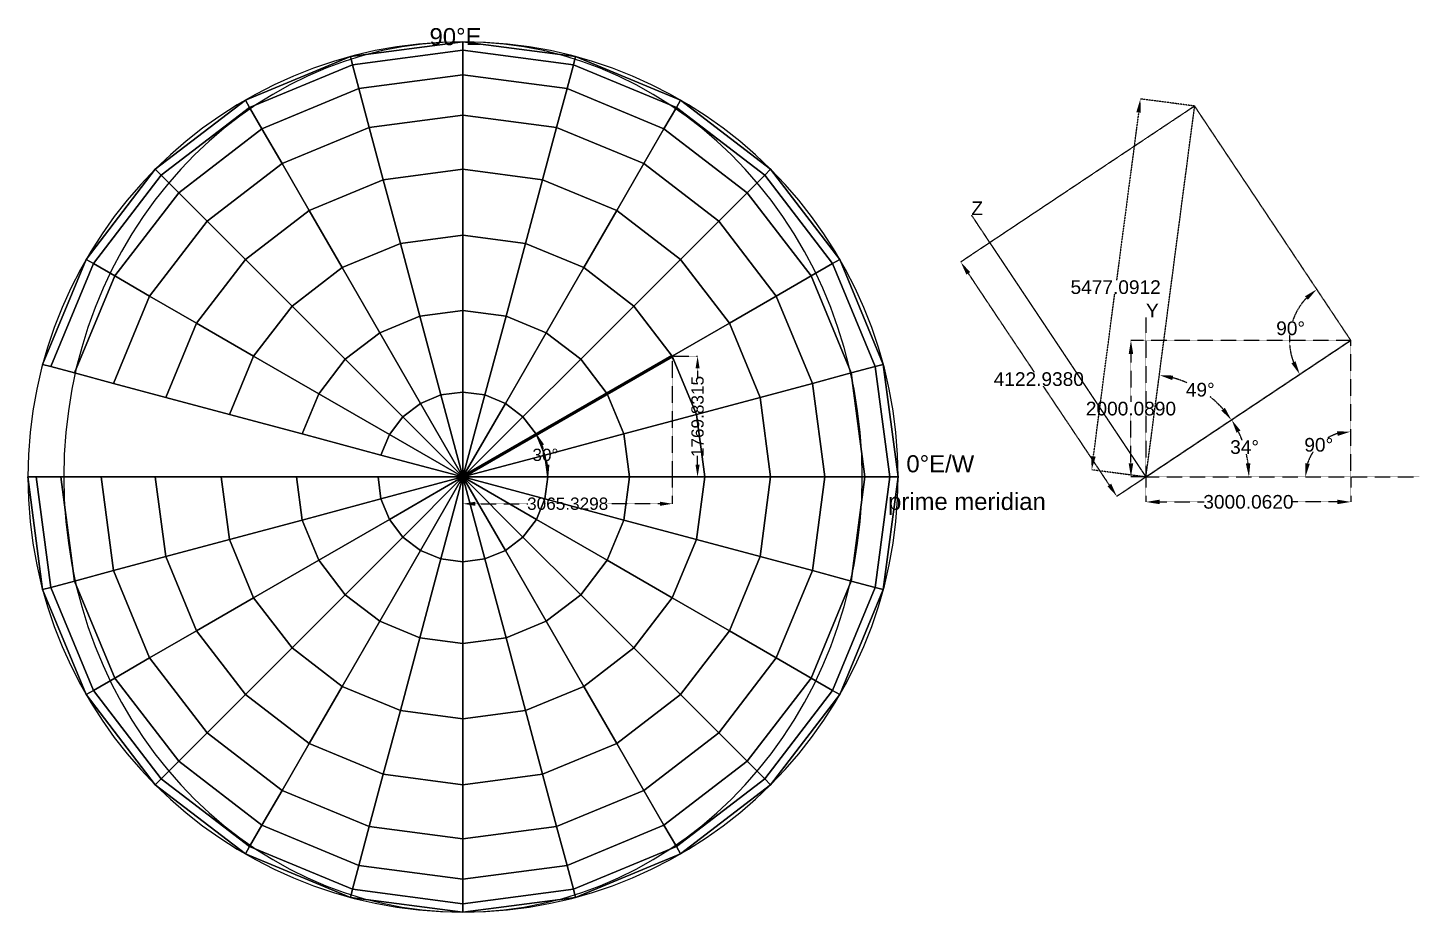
# Model space of a CAD drawing. Header units: inches. Extents: x -6371 to 33934, y -6371 to 6576.
# Drawn here: x -6371 to 14000, y -6371 to 6576 of the extents above; entities that cross this region are included whole.
import ezdxf

# ---------------------------------------------------------------- set-up
doc = ezdxf.new("R2010")
doc.units = ezdxf.units.IN
doc.header["$MEASUREMENT"] = 0
doc.linetypes.add('DASHED2', pattern=[0.375, 0.25, -0.125])
for name, color, linetype in [('CELESTIAL', 3, 'Continuous'), ('EARTH', 7, 'Continuous'), ('ECLIPTIC', 2, 'Continuous'), ('vec_LATLON', 6, 'DASHED2')]:
    doc.layers.add(name, color=color, linetype=linetype)
doc.styles.get("Standard").update_dxf_attribs({"font": 'ARIAL.TTF'})
doc.dimstyles.get("Standard").update_dxf_attribs({"dimtxt": 0.18, "dimasz": 0.18, "dimexe": 0.18, "dimexo": 0.0625, "dimgap": 0.09, "dimtad": 0, "dimtih": 1, "dimtoh": 1, "dimdec": 4, "dimzin": 0, "dimdsep": 46, "dimtxsty": 'Standard', "dimcen": 0.09, "dimadec": 0, "dimazin": 0, "dimtfac": 1, "dimtdec": 4, "dimtofl": 0, "dimtmove": 0, "dimatfit": 3, "dimfxl": 1, "dimtolj": 1, "dimtzin": 0, "dimarcsym": 0})

# ---------------------------------------------------------------- blocks, each defined once
blk = doc.blocks.new('*D1')
at = {"layer": 'Defpoints', "color": 0}
for p in [(0, 0), (3065, 0), (3065, -392)]:
    blk.add_point(p, dxfattribs=at)
at = {"layer": 'vec_LATLON', "color": 0, "lineweight": -2}
for p, q in [((0, 0), (0, -392)), ((3065, 0), (3065, -392)), ((180, -392), (950, -392)), ((2885, -392), (2116, -392))]:
    blk.add_line(p, q, dxfattribs=at)
at = {"layer": 'vec_LATLON', "color": 0}
for points in [[(180, -362), (180, -422), (0, -392)], [(2885, -422), (2885, -362), (3065, -392)]]:
    blk.add_solid(points, dxfattribs=at)
at = {"layer": 'vec_LATLON', "color": 0, "insert": (1533, -392), "char_height": 180, "attachment_point": 5}
blk.add_mtext('\\A1;3065.3298', dxfattribs=at)
blk = doc.blocks.new('*D2')
at = {"layer": 'Defpoints', "color": 0}
for p in [(3065, 1770), (3435, 1770), (3065, 0)]:
    blk.add_point(p, dxfattribs=at)
at = {"layer": 'vec_LATLON', "color": 0, "lineweight": -2}
for p, q in [((3065, 1770), (3435, 1770)), ((3435, 1590), (3435, 1460)), ((3435, 180), (3435, 310)), ((3065, 0), (3435, 0))]:
    blk.add_line(p, q, dxfattribs=at)
at = {"layer": 'vec_LATLON', "color": 0}
for points in [[(3465, 1590), (3405, 1590), (3435, 1770)], [(3405, 180), (3465, 180), (3435, 0)]]:
    blk.add_solid(points, dxfattribs=at)
at = {"layer": 'vec_LATLON', "color": 0, "insert": (3435, 885), "char_height": 180, "attachment_point": 5, "rotation": 90}
blk.add_mtext('\\A1;1769.8315', dxfattribs=at)
blk = doc.blocks.new('*D8')
at = {"layer": 'Defpoints', "color": 0}
for p in [(3065, 1770), (1230, 217), (0, 0), (0, 0), (3065, 0)]:
    blk.add_point(p, dxfattribs=at)
at = {"layer": 'vec_LATLON', "color": 0, "lineweight": -2}
for start, end in [(19.4748, 21.7364), (8.2636, 10.6172)]:
    blk.add_arc((0, 0), 1249, start, end, dxfattribs=at)
at = {"layer": 'vec_LATLON', "color": 0}
for points in [[(1187, 476), (1133, 450), (1082, 625)], [(1206, 177), (1266, 182), (1249, 0)]]:
    blk.add_solid(points, dxfattribs=at)
at = {"layer": 'vec_LATLON', "color": 0, "insert": (1207, 323), "char_height": 180, "attachment_point": 5}
blk.add_mtext('\\A1;30%%d', dxfattribs=at)
blk = doc.blocks.new('*D28')
at = {"layer": 'Defpoints', "color": 0}
for p in [(13000, 2000), (11479, 294), (10000, 0), (10000, 0), (14000, 0)]:
    blk.add_point(p, dxfattribs=at)
at = {"layer": 'vec_LATLON', "color": 0, "lineweight": -2}
for start, end in [(21.0018, 26.0872), (7.6029, 12.7778)]:
    blk.add_arc((10000, 0), 1508, start, end, dxfattribs=at)
at = {"layer": 'vec_LATLON', "color": 0}
for points in [[(11384, 680), (11326, 647), (11255, 837)], [(11462, 197), (11528, 202), (11508, 0)]]:
    blk.add_solid(points, dxfattribs=at)
at = {"layer": 'vec_LATLON', "color": 0, "insert": (11444, 437), "char_height": 200, "attachment_point": 5}
blk.add_mtext('\\A1;34%%d', dxfattribs=at)
blk = doc.blocks.new('*D29')
at = {"layer": 'Defpoints', "color": 0}
for p in [(10713, 5430), (13000, 2000), (10967, 1151), (10000, 0), (10000, 0)]:
    blk.add_point(p, dxfattribs=at)
at = {"layer": 'vec_LATLON', "color": 0, "lineweight": -2}
for start, end in [(66.6118, 74.8943), (41.3157, 51.2789)]:
    blk.add_arc((10000, 0), 1504, start, end, dxfattribs=at)
at = {"layer": 'vec_LATLON', "color": 0}
for points in [[(10398, 1485), (10385, 1419), (10196, 1491)], [(11103, 973), (11156, 1013), (11251, 834)]]:
    blk.add_solid(points, dxfattribs=at)
at = {"layer": 'vec_LATLON', "color": 0, "insert": (10795, 1277), "char_height": 200, "attachment_point": 5}
blk.add_mtext('\\A1;49%%d', dxfattribs=at)
blk = doc.blocks.new('*D30')
at = {"layer": 'Defpoints', "color": 0}
for p in [(9918, 5535), (10713, 5430), (10000, 0)]:
    blk.add_point(p, dxfattribs=at)
at = {"layer": 'vec_LATLON', "color": 0, "lineweight": -2}
for p, q in [((10713, 5430), (9918, 5535)), ((9892, 5337), (9569, 2880)), ((9231, 303), (9542, 2676)), ((10000, 0), (9205, 104))]:
    blk.add_line(p, q, dxfattribs=at)
at = {"layer": 'vec_LATLON', "color": 0}
for points in [[(9925, 5332), (9859, 5341), (9918, 5535)], [(9198, 307), (9264, 298), (9205, 104)]]:
    blk.add_solid(points, dxfattribs=at)
at = {"layer": 'vec_LATLON', "color": 0, "insert": (9556, 2778), "char_height": 200, "attachment_point": 5}
blk.add_mtext('\\A1;5477.0912', dxfattribs=at)
blk = doc.blocks.new('*D31')
at = {"layer": 'Defpoints', "color": 0}
for p in [(10000, 0), (13000, 0), (13000, -365)]:
    blk.add_point(p, dxfattribs=at)
at = {"layer": 'vec_LATLON', "color": 0, "lineweight": -2}
for p, q in [((10000, 0), (10000, -365)), ((13000, 0), (13000, -365)), ((10200, -365), (10853, -365)), ((12800, -365), (12147, -365))]:
    blk.add_line(p, q, dxfattribs=at)
at = {"layer": 'vec_LATLON', "color": 0}
for points in [[(10200, -332), (10200, -398), (10000, -365)], [(12800, -398), (12800, -332), (13000, -365)]]:
    blk.add_solid(points, dxfattribs=at)
at = {"layer": 'vec_LATLON', "color": 0, "insert": (11500, -365), "char_height": 200, "attachment_point": 5}
blk.add_mtext('\\A1;3000.0620', dxfattribs=at)
blk = doc.blocks.new('*D32')
at = {"layer": 'Defpoints', "color": 0}
for p in [(7713, 3430), (7288, 3147), (10000, 0)]:
    blk.add_point(p, dxfattribs=at)
at = {"layer": 'vec_LATLON', "color": 0, "lineweight": -2}
for p, q in [((7713, 3430), (7287, 3147)), ((7398, 2980), (8363, 1534)), ((9464, -117), (8499, 1329)), ((10000, 0), (9574, -284))]:
    blk.add_line(p, q, dxfattribs=at)
at = {"layer": 'vec_LATLON', "color": 0}
for points in [[(7426, 2999), (7371, 2962), (7288, 3147)], [(9436, -136), (9491, -99), (9574, -284)]]:
    blk.add_solid(points, dxfattribs=at)
at = {"layer": 'vec_LATLON', "color": 0, "insert": (8431, 1432), "char_height": 200, "attachment_point": 5}
blk.add_mtext('\\A1;4122.9380', dxfattribs=at)
blk = doc.blocks.new('*D33')
at = {"layer": 'Defpoints', "color": 0}
for p in [(9780, 2000), (10000, 2000), (10000, 0)]:
    blk.add_point(p, dxfattribs=at)
at = {"layer": 'vec_LATLON', "color": 0, "lineweight": -2}
for p, q in [((10000, 2000), (9780, 2000)), ((9780, 1800), (9780, 1102)), ((9780, 200), (9780, 898)), ((10000, 0), (9780, 0))]:
    blk.add_line(p, q, dxfattribs=at)
at = {"layer": 'vec_LATLON', "color": 0}
for points in [[(9813, 1800), (9747, 1800), (9780, 2000)], [(9747, 200), (9813, 200), (9780, 0)]]:
    blk.add_solid(points, dxfattribs=at)
at = {"layer": 'vec_LATLON', "color": 0, "insert": (9780, 1000), "char_height": 200, "attachment_point": 5}
blk.add_mtext('\\A1;2000.0890', dxfattribs=at)
blk = doc.blocks.new('*D34')
at = {"layer": 'Defpoints', "color": 0}
for p in [(10713, 5430), (12194, 2399), (13000, 2000), (13000, 2000), (10000, 0)]:
    blk.add_point(p, dxfattribs=at)
at = {"layer": 'vec_LATLON', "color": 0, "lineweight": -2}
for start, end in [(136.4594, 161.8684), (175.3521, 200.9208)]:
    blk.add_arc((13000, 2000), 899, start, end, dxfattribs=at)
at = {"layer": 'vec_LATLON', "color": 0}
for points in [[(12370, 2594), (12327, 2645), (12501, 2748)], [(12130, 1664), (12190, 1694), (12252, 1501)]]:
    blk.add_solid(points, dxfattribs=at)
at = {"layer": 'vec_LATLON', "color": 0, "insert": (12118, 2176), "char_height": 200, "attachment_point": 5}
blk.add_mtext('\\A1;90%%d', dxfattribs=at)
blk = doc.blocks.new('*D35')
at = {"layer": 'Defpoints', "color": 0}
for p in [(13000, 2000), (12668, 576), (10000, 0), (13000, 0), (14000, 0)]:
    blk.add_point(p, dxfattribs=at)
at = {"layer": 'vec_LATLON', "color": 0, "lineweight": -2}
for start, end in [(107.3092, 120.3635), (146.5384, 162.6908)]:
    blk.add_arc((13000, 0), 665, start, end, dxfattribs=at)
at = {"layer": 'vec_LATLON', "color": 0}
for points in [[(12807, 602), (12797, 667), (13000, 665)], [(12333, 203), (12398, 193), (12335, 0)]]:
    blk.add_solid(points, dxfattribs=at)
at = {"layer": 'vec_LATLON', "color": 0, "insert": (12530, 470), "char_height": 200, "attachment_point": 5}
blk.add_mtext('\\A1;90%%d', dxfattribs=at)

msp = doc.modelspace()

# ---------------------------------------------------------------- linework, layer by layer
at = {"layer": 'CELESTIAL', "extrusion": (0, -1, 0)}
msp.add_line((0, 0, 10000), (0, 0, -10000), dxfattribs=at)
at = {"layer": 'CELESTIAL'}
msp.add_circle((0, 0), 6371, dxfattribs=at)
at = {"layer": 'ECLIPTIC', "extrusion": (0, -1, 0)}
msp.add_line((-3977.76994, 0, 9174.82132), (3977.76994, 0, -9174.82132), dxfattribs=at)
at = {"layer": 'ECLIPTIC', "extrusion": (-0.397777, 0, 0.917482)}
msp.add_circle((0, 0), 6371, dxfattribs=at)
at = {"layer": 'vec_LATLON'}
for p, q in [((10000, 0), (10713.01152, 5430.48273)), ((13000, 2000), (10000, 0)), ((13000, 2000), (10000, 2000)), ((13000, 0), (13000, 2000)), ((0, 0), (3065.32979, 1769.76898, 0)), ((3065.32979, 1769.76898, 5297.2929), (0, 0, 5297.2929)), ((3065.32979, 1769.76898, 0), (3065.32979, 0, 0)), ((3065.32979, 1769.76898, 5297.2929), (3065.32979, 0, 5297.2929)), ((3065.32979, 1769.76898, 0), (3065.32979, 1769.76898, 5297.2929)), ((0, 0), (3065.32979, 0, 0)), ((0, 0, 5297.2929), (3065.32979, 0, 5297.2929)), ((0, 0, 5297.2929), (0, 0)), ((0, 0), (3065.32979, 0, 5297.2929)), ((3065.32979, 0, 5297.2929), (3065.32979, 0, 0))]:
    msp.add_line(p, q, dxfattribs=at)
at = {"layer": 'vec_LATLON', "color": 5}
msp.add_line((7443.89733, 3834.15401), (10000, 0), dxfattribs=at)
at = {"layer": 'vec_LATLON', "color": 3}
msp.add_line((10000, 2337.07283), (10000, 0), dxfattribs=at)
at = {"layer": 'vec_LATLON', "linetype": 'Continuous', "lineweight": 70}
msp.add_line((0, 0), (3065.32979, 1769.76898, 5297.2929), dxfattribs=at)
at = {"layer": 'vec_LATLON', "color": 1}
msp.add_line((10000, 0), (14000, 0), dxfattribs=at)
at = {"layer": 'vec_LATLON'}
msp.add_lwpolyline([(10000, 0), (13000, 2000), (10713.01152, 5430.48273), (7713.01152, 3430.48273)], close=True, dxfattribs=at)

# ---------------------------------------------------------------- texts
at = {"layer": 'CELESTIAL'}
for s, p in [('90°E', (-489.52316, 6322.04768)), ('0°E/W', (6492.1553, 68.57739, 20.71751)), ('prime meridian', (6223.87204, -482.49094))]:
    msp.add_text(s, height=250, dxfattribs=at).set_placement(p)
at = {"layer": 'CELESTIAL', "extrusion": (0, -1, 0)}
msp.add_text('90°N', height=250, dxfattribs=at).set_placement((-14.5, 6375.25))
at = {"layer": 'vec_LATLON', "color": 5}
msp.add_text('Z', height=200, dxfattribs=at).set_placement((7443.89733, 3834.15401))
at = {"layer": 'vec_LATLON', "color": 3}
msp.add_text('Y', height=200, dxfattribs=at).set_placement((10000, 2337.07283))

# ---------------------------------------------------------------- dimensions: what is measured, and where the dimension line sits
at = {"layer": 'vec_LATLON'}
dim = msp.add_linear_dim(base=(9917.75995, 5534.89767), p1=(10000, 0), p2=(10713.01152, 5430.48273), angle=82.519966137, dimstyle='Standard', override={"dimtxt": 200, "dimasz": 200}, dxfattribs=at)
dim.commit()
dim.dimension.update_dxf_attribs({"geometry": '*D30', "text_midpoint": (9555.76291, 2777.83325), "dimtype": 161})
for base, line1, line2, override, picture, middle in [((10967.30536, 1151.42994), ((10000, 0), (13000, 2000)), ((10000, 0), (10713.01152, 5430.48273)), {"dimtxt": 200, "dimasz": 200}, '*D29', (10794.56364, 1276.76904)), ((12193.89656, 2398.57502), ((10000, 0), (13000, 2000)), ((13000, 2000), (10713.01152, 5430.48273)), {"dimtxt": 200, "dimasz": 200}, '*D34', (12118.20506, 2176.35899)), ((11479.43805, 293.74231), ((10000, 0), (13000, 2000)), ((10000, 0), (14000, 0)), {"dimtxt": 200, "dimasz": 200}, '*D28', (11443.59859, 437.08648)), ((12667.72436, 575.51829), ((10000, 0), (14000, 0)), ((13000, 0), (13000, 2000)), {"dimtxt": 200, "dimasz": 200}, '*D35', (12530.09128, 469.90872)), ((1230.13482, 216.90596), ((0, 0), (3065.32979, 0)), ((0, 0), (3065.32979, 1769.76898)), {"dimtxt": 180, "dimasz": 180}, '*D8', (1206.54919, 323.29388))]:
    dim = msp.add_angular_dim_2l(base=base, line1=line1, line2=line2, dimstyle='Standard', override=override, dxfattribs=at)
    dim.commit()
    dim.dimension.update_dxf_attribs({"geometry": picture, "text_midpoint": middle})
at = {"layer": 'vec_LATLON', "color": 5}
dim = msp.add_aligned_dim(p1=(9999.93803, -0.05436), p2=(7713.01152, 3430.48273), distance=511.34708, dimstyle='Standard', override={"dimtxt": 200, "dimasz": 200}, dxfattribs=at)
dim.commit()
dim.dimension.update_dxf_attribs({"geometry": '*D32', "text_midpoint": (8431.00266, 1431.57829)})
at = {"layer": 'vec_LATLON', "color": 3}
dim = msp.add_aligned_dim(p1=(9999.88603, -0.08903), p2=(9999.88603, 2000), distance=219.84371, dimstyle='Standard', override={"dimtxt": 200, "dimasz": 200}, dxfattribs=at)
dim.commit()
dim.dimension.update_dxf_attribs({"geometry": '*D33', "text_midpoint": (9780.04231, 999.95548)})
at = {"layer": 'vec_LATLON'}
dim = msp.add_linear_dim(base=(3434.85903, 1769.76898), p1=(3065.32979, -0.0625), p2=(3065.32979, 1769.76898), angle=90, dimstyle='Standard', override={"dimtxt": 180, "dimasz": 180}, dxfattribs=at)
dim.commit()
dim.dimension.update_dxf_attribs({"geometry": '*D2', "text_midpoint": (3434.85903, 884.85324), "text_rotation": 90})
dim = msp.add_linear_dim(base=(3065.32979, -392.23472), p1=(0, 0), p2=(3065.32979, 0), dimstyle='Standard', override={"dimtxt": 180, "dimasz": 180}, dxfattribs=at)
dim.commit()
dim.dimension.update_dxf_attribs({"geometry": '*D1', "text_midpoint": (1532.66489, -392.23472)})
at = {"layer": 'vec_LATLON', "color": 1}
dim = msp.add_aligned_dim(p1=(9999.93803, 0.00814), p2=(13000, 0), distance=-364.88456, dimstyle='Standard', override={"dimtxt": 200, "dimasz": 200}, dxfattribs=at)
dim.commit()
dim.dimension.update_dxf_attribs({"geometry": '*D31', "text_midpoint": (11499.96803, -364.88049)})

# ---------------------------------------------------------------- meshes
at = {"layer": 'EARTH'}
mesh = msp.add_polymesh((8, 9), dxfattribs=at)
for k, corner in enumerate([(0, 0, 6371), (621.46022, 1076.40068, 6248.58302), (1219.03807, 2111.43588, 5886.0365), (1769.76898, 3065.32979, 5297.2929), (2252.48865, 3901.42479, 4504.9773), (2648.64645, 4587.59022, 3539.53795), (2943.01825, 5097.45714, 2438.07615), (3124.29151, 5411.43163, 1242.92044), (3185.5, 5517.44785), (0, 0, 6371), (321.69148, 1200.56895, 6248.58302), (631.02054, 2355.00072, 5886.0365), (916.09983, 3418.93112, 5297.2929), (1165.97392, 4351.47392, 4504.9773), (1371.04029, 5116.79202, 3539.53795), (1523.41835, 5685.47467, 2438.07615), (1617.25229, 6035.66772, 1242.92044), (1648.93614, 6153.91344), (0, 0, 6371), (0, 1242.92044, 6248.58302), (0, 2438.07615, 5886.0365), (0, 3539.53795, 5297.2929), (0, 4504.9773, 4504.9773), (0, 5297.2929, 3539.53795), (0, 5886.0365, 2438.07615), (0, 6248.58302, 1242.92044), (0, 6371), (0, 0, 6371), (-321.69148, 1200.56895, 6248.58302), (-631.02054, 2355.00072, 5886.0365), (-916.09983, 3418.93112, 5297.2929), (-1165.97392, 4351.47392, 4504.9773), (-1371.04029, 5116.79202, 3539.53795), (-1523.41835, 5685.47467, 2438.07615), (-1617.25229, 6035.66772, 1242.92044), (-1648.93614, 6153.91344), (0, 0, 6371), (-621.46022, 1076.40068, 6248.58302), (-1219.03807, 2111.43588, 5886.0365), (-1769.76898, 3065.32979, 5297.2929), (-2252.48865, 3901.42479, 4504.9773), (-2648.64645, 4587.59022, 3539.53795), (-2943.01825, 5097.45714, 2438.07615), (-3124.29151, 5411.43163, 1242.92044), (-3185.5, 5517.44785), (0, 0, 6371), (-878.87747, 878.87747, 6248.58302), (-1723.98018, 1723.98018, 5886.0365), (-2502.83129, 2502.83129, 5297.2929), (-3185.5, 3185.5, 4504.9773), (-3745.75173, 3745.75173, 3539.53795), (-4162.05632, 4162.05632, 2438.07615), (-4418.41543, 4418.41543, 1242.92044), (-4504.9773, 4504.9773), (0, 0, 6371), (-1076.40068, 621.46022, 6248.58302), (-2111.43588, 1219.03807, 5886.0365), (-3065.32979, 1769.76898, 5297.2929), (-3901.42479, 2252.48865, 4504.9773), (-4587.59022, 2648.64645, 3539.53795), (-5097.45714, 2943.01825, 2438.07615), (-5411.43163, 3124.29151, 1242.92044), (-5517.44785, 3185.5), (0, 0, 6371), (-1200.56895, 321.69148, 6248.58302), (-2355.00072, 631.02054, 5886.0365), (-3418.93112, 916.09983, 5297.2929), (-4351.47392, 1165.97392, 4504.9773), (-5116.79202, 1371.04029, 3539.53795), (-5685.47467, 1523.41835, 2438.07615), (-6035.66772, 1617.25229, 1242.92044), (-6153.91344, 1648.93614)]):
    mesh.set_mesh_vertex(divmod(k, 9), corner)
mesh = msp.add_polymesh((8, 9), dxfattribs=at)
for k, corner in enumerate([(3185.5, 5517.44785), (3124.29151, 5411.43163, -1242.92044), (2943.01825, 5097.45714, -2438.07615), (2648.64645, 4587.59022, -3539.53795), (2252.48865, 3901.42479, -4504.9773), (1769.76898, 3065.32979, -5297.2929), (1219.03807, 2111.43588, -5886.0365), (621.46022, 1076.40068, -6248.58302), (0, 0, -6371), (1648.93614, 6153.91344), (1617.25229, 6035.66772, -1242.92044), (1523.41835, 5685.47467, -2438.07615), (1371.04029, 5116.79202, -3539.53795), (1165.97392, 4351.47392, -4504.9773), (916.09983, 3418.93112, -5297.2929), (631.02054, 2355.00072, -5886.0365), (321.69148, 1200.56895, -6248.58302), (0, 0, -6371), (0, 6371), (0, 6248.58302, -1242.92044), (0, 5886.0365, -2438.07615), (0, 5297.2929, -3539.53795), (0, 4504.9773, -4504.9773), (0, 3539.53795, -5297.2929), (0, 2438.07615, -5886.0365), (0, 1242.92044, -6248.58302), (0, 0, -6371), (-1648.93614, 6153.91344), (-1617.25229, 6035.66772, -1242.92044), (-1523.41835, 5685.47467, -2438.07615), (-1371.04029, 5116.79202, -3539.53795), (-1165.97392, 4351.47392, -4504.9773), (-916.09983, 3418.93112, -5297.2929), (-631.02054, 2355.00072, -5886.0365), (-321.69148, 1200.56895, -6248.58302), (0, 0, -6371), (-3185.5, 5517.44785), (-3124.29151, 5411.43163, -1242.92044), (-2943.01825, 5097.45714, -2438.07615), (-2648.64645, 4587.59022, -3539.53795), (-2252.48865, 3901.42479, -4504.9773), (-1769.76898, 3065.32979, -5297.2929), (-1219.03807, 2111.43588, -5886.0365), (-621.46022, 1076.40068, -6248.58302), (0, 0, -6371), (-4504.9773, 4504.9773), (-4418.41543, 4418.41543, -1242.92044), (-4162.05632, 4162.05632, -2438.07615), (-3745.75173, 3745.75173, -3539.53795), (-3185.5, 3185.5, -4504.9773), (-2502.83129, 2502.83129, -5297.2929), (-1723.98018, 1723.98018, -5886.0365), (-878.87747, 878.87747, -6248.58302), (0, 0, -6371), (-5517.44785, 3185.5), (-5411.43163, 3124.29151, -1242.92044), (-5097.45714, 2943.01825, -2438.07615), (-4587.59022, 2648.64645, -3539.53795), (-3901.42479, 2252.48865, -4504.9773), (-3065.32979, 1769.76898, -5297.2929), (-2111.43588, 1219.03807, -5886.0365), (-1076.40068, 621.46022, -6248.58302), (0, 0, -6371), (-6153.91344, 1648.93614), (-6035.66772, 1617.25229, -1242.92044), (-5685.47467, 1523.41835, -2438.07615), (-5116.79202, 1371.04029, -3539.53795), (-4351.47392, 1165.97392, -4504.9773), (-3418.93112, 916.09983, -5297.2929), (-2355.00072, 631.02054, -5886.0365), (-1200.56895, 321.69148, -6248.58302), (0, 0, -6371)]):
    mesh.set_mesh_vertex(divmod(k, 9), corner)
mesh = msp.add_polymesh((9, 9), dxfattribs=at)
for k, corner in enumerate([(0, 0, 6371), (621.46022, -1076.40068, 6248.58302), (1219.03807, -2111.43588, 5886.0365), (1769.76898, -3065.32979, 5297.2929), (2252.48865, -3901.42479, 4504.9773), (2648.64645, -4587.59022, 3539.53795), (2943.01825, -5097.45714, 2438.07615), (3124.29151, -5411.43163, 1242.92044), (3185.5, -5517.44785), (0, 0, 6371), (878.87747, -878.87747, 6248.58302), (1723.98018, -1723.98018, 5886.0365), (2502.83129, -2502.83129, 5297.2929), (3185.5, -3185.5, 4504.9773), (3745.75173, -3745.75173, 3539.53795), (4162.05632, -4162.05632, 2438.07615), (4418.41543, -4418.41543, 1242.92044), (4504.9773, -4504.9773), (0, 0, 6371), (1076.40068, -621.46022, 6248.58302), (2111.43588, -1219.03807, 5886.0365), (3065.32979, -1769.76898, 5297.2929), (3901.42479, -2252.48865, 4504.9773), (4587.59022, -2648.64645, 3539.53795), (5097.45714, -2943.01825, 2438.07615), (5411.43163, -3124.29151, 1242.92044), (5517.44785, -3185.5), (0, 0, 6371), (1200.56895, -321.69148, 6248.58302), (2355.00072, -631.02054, 5886.0365), (3418.93112, -916.09983, 5297.2929), (4351.47392, -1165.97392, 4504.9773), (5116.79202, -1371.04029, 3539.53795), (5685.47467, -1523.41835, 2438.07615), (6035.66772, -1617.25229, 1242.92044), (6153.91344, -1648.93614), (0, 0, 6371), (1242.92044, 0, 6248.58302), (2438.07615, 0, 5886.0365), (3539.53795, 0, 5297.2929), (4504.9773, 0, 4504.9773), (5297.2929, 0, 3539.53795), (5886.0365, 0, 2438.07615), (6248.58302, 0, 1242.92044), (6371, 0), (0, 0, 6371), (1200.56895, 321.69148, 6248.58302), (2355.00072, 631.02054, 5886.0365), (3418.93112, 916.09983, 5297.2929), (4351.47392, 1165.97392, 4504.9773), (5116.79202, 1371.04029, 3539.53795), (5685.47467, 1523.41835, 2438.07615), (6035.66772, 1617.25229, 1242.92044), (6153.91344, 1648.93614), (0, 0, 6371), (1076.40068, 621.46022, 6248.58302), (2111.43588, 1219.03807, 5886.0365), (3065.32979, 1769.76898, 5297.2929), (3901.42479, 2252.48865, 4504.9773), (4587.59022, 2648.64645, 3539.53795), (5097.45714, 2943.01825, 2438.07615), (5411.43163, 3124.29151, 1242.92044), (5517.44785, 3185.5), (0, 0, 6371), (878.87747, 878.87747, 6248.58302), (1723.98018, 1723.98018, 5886.0365), (2502.83129, 2502.83129, 5297.2929), (3185.5, 3185.5, 4504.9773), (3745.75173, 3745.75173, 3539.53795), (4162.05632, 4162.05632, 2438.07615), (4418.41543, 4418.41543, 1242.92044), (4504.9773, 4504.9773), (0, 0, 6371), (621.46022, 1076.40068, 6248.58302), (1219.03807, 2111.43588, 5886.0365), (1769.76898, 3065.32979, 5297.2929), (2252.48865, 3901.42479, 4504.9773), (2648.64645, 4587.59022, 3539.53795), (2943.01825, 5097.45714, 2438.07615), (3124.29151, 5411.43163, 1242.92044), (3185.5, 5517.44785)]):
    mesh.set_mesh_vertex(divmod(k, 9), corner)
mesh = msp.add_polymesh((9, 9), dxfattribs=at)
for k, corner in enumerate([(3185.5, -5517.44785), (3124.29151, -5411.43163, -1242.92044), (2943.01825, -5097.45714, -2438.07615), (2648.64645, -4587.59022, -3539.53795), (2252.48865, -3901.42479, -4504.9773), (1769.76898, -3065.32979, -5297.2929), (1219.03807, -2111.43588, -5886.0365), (621.46022, -1076.40068, -6248.58302), (0, 0, -6371), (4504.9773, -4504.9773), (4418.41543, -4418.41543, -1242.92044), (4162.05632, -4162.05632, -2438.07615), (3745.75173, -3745.75173, -3539.53795), (3185.5, -3185.5, -4504.9773), (2502.83129, -2502.83129, -5297.2929), (1723.98018, -1723.98018, -5886.0365), (878.87747, -878.87747, -6248.58302), (0, 0, -6371), (5517.44785, -3185.5), (5411.43163, -3124.29151, -1242.92044), (5097.45714, -2943.01825, -2438.07615), (4587.59022, -2648.64645, -3539.53795), (3901.42479, -2252.48865, -4504.9773), (3065.32979, -1769.76898, -5297.2929), (2111.43588, -1219.03807, -5886.0365), (1076.40068, -621.46022, -6248.58302), (0, 0, -6371), (6153.91344, -1648.93614), (6035.66772, -1617.25229, -1242.92044), (5685.47467, -1523.41835, -2438.07615), (5116.79202, -1371.04029, -3539.53795), (4351.47392, -1165.97392, -4504.9773), (3418.93112, -916.09983, -5297.2929), (2355.00072, -631.02054, -5886.0365), (1200.56895, -321.69148, -6248.58302), (0, 0, -6371), (6371, 0), (6248.58302, 0, -1242.92044), (5886.0365, 0, -2438.07615), (5297.2929, 0, -3539.53795), (4504.9773, 0, -4504.9773), (3539.53795, 0, -5297.2929), (2438.07615, 0, -5886.0365), (1242.92044, 0, -6248.58302), (0, 0, -6371), (6153.91344, 1648.93614), (6035.66772, 1617.25229, -1242.92044), (5685.47467, 1523.41835, -2438.07615), (5116.79202, 1371.04029, -3539.53795), (4351.47392, 1165.97392, -4504.9773), (3418.93112, 916.09983, -5297.2929), (2355.00072, 631.02054, -5886.0365), (1200.56895, 321.69148, -6248.58302), (0, 0, -6371), (5517.44785, 3185.5), (5411.43163, 3124.29151, -1242.92044), (5097.45714, 2943.01825, -2438.07615), (4587.59022, 2648.64645, -3539.53795), (3901.42479, 2252.48865, -4504.9773), (3065.32979, 1769.76898, -5297.2929), (2111.43588, 1219.03807, -5886.0365), (1076.40068, 621.46022, -6248.58302), (0, 0, -6371), (4504.9773, 4504.9773), (4418.41543, 4418.41543, -1242.92044), (4162.05632, 4162.05632, -2438.07615), (3745.75173, 3745.75173, -3539.53795), (3185.5, 3185.5, -4504.9773), (2502.83129, 2502.83129, -5297.2929), (1723.98018, 1723.98018, -5886.0365), (878.87747, 878.87747, -6248.58302), (0, 0, -6371), (3185.5, 5517.44785), (3124.29151, 5411.43163, -1242.92044), (2943.01825, 5097.45714, -2438.07615), (2648.64645, 4587.59022, -3539.53795), (2252.48865, 3901.42479, -4504.9773), (1769.76898, 3065.32979, -5297.2929), (1219.03807, 2111.43588, -5886.0365), (621.46022, 1076.40068, -6248.58302), (0, 0, -6371)]):
    mesh.set_mesh_vertex(divmod(k, 9), corner)
mesh = msp.add_polymesh((9, 9), dxfattribs=at)
for k, corner in enumerate([(0, 0, 6371), (-1242.92044, 0, 6248.58302), (-2438.07615, 0, 5886.0365), (-3539.53795, 0, 5297.2929), (-4504.9773, 0, 4504.9773), (-5297.2929, 0, 3539.53795), (-5886.0365, 0, 2438.07615), (-6248.58302, 0, 1242.92044), (-6371, 0), (0, 0, 6371), (-1200.56895, -321.69148, 6248.58302), (-2355.00072, -631.02054, 5886.0365), (-3418.93112, -916.09983, 5297.2929), (-4351.47392, -1165.97392, 4504.9773), (-5116.79202, -1371.04029, 3539.53795), (-5685.47467, -1523.41835, 2438.07615), (-6035.66772, -1617.25229, 1242.92044), (-6153.91344, -1648.93614), (0, 0, 6371), (-1076.40068, -621.46022, 6248.58302), (-2111.43588, -1219.03807, 5886.0365), (-3065.32979, -1769.76898, 5297.2929), (-3901.42479, -2252.48865, 4504.9773), (-4587.59022, -2648.64645, 3539.53795), (-5097.45714, -2943.01825, 2438.07615), (-5411.43163, -3124.29151, 1242.92044), (-5517.44785, -3185.5), (0, 0, 6371), (-878.87747, -878.87747, 6248.58302), (-1723.98018, -1723.98018, 5886.0365), (-2502.83129, -2502.83129, 5297.2929), (-3185.5, -3185.5, 4504.9773), (-3745.75173, -3745.75173, 3539.53795), (-4162.05632, -4162.05632, 2438.07615), (-4418.41543, -4418.41543, 1242.92044), (-4504.9773, -4504.9773), (0, 0, 6371), (-621.46022, -1076.40068, 6248.58302), (-1219.03807, -2111.43588, 5886.0365), (-1769.76898, -3065.32979, 5297.2929), (-2252.48865, -3901.42479, 4504.9773), (-2648.64645, -4587.59022, 3539.53795), (-2943.01825, -5097.45714, 2438.07615), (-3124.29151, -5411.43163, 1242.92044), (-3185.5, -5517.44785), (0, 0, 6371), (-321.69148, -1200.56895, 6248.58302), (-631.02054, -2355.00072, 5886.0365), (-916.09983, -3418.93112, 5297.2929), (-1165.97392, -4351.47392, 4504.9773), (-1371.04029, -5116.79202, 3539.53795), (-1523.41835, -5685.47467, 2438.07615), (-1617.25229, -6035.66772, 1242.92044), (-1648.93614, -6153.91344), (0, 0, 6371), (0, -1242.92044, 6248.58302), (0, -2438.07615, 5886.0365), (0, -3539.53795, 5297.2929), (0, -4504.9773, 4504.9773), (0, -5297.2929, 3539.53795), (0, -5886.0365, 2438.07615), (0, -6248.58302, 1242.92044), (0, -6371), (0, 0, 6371), (321.69148, -1200.56895, 6248.58302), (631.02054, -2355.00072, 5886.0365), (916.09983, -3418.93112, 5297.2929), (1165.97392, -4351.47392, 4504.9773), (1371.04029, -5116.79202, 3539.53795), (1523.41835, -5685.47467, 2438.07615), (1617.25229, -6035.66772, 1242.92044), (1648.93614, -6153.91344), (0, 0, 6371), (621.46022, -1076.40068, 6248.58302), (1219.03807, -2111.43588, 5886.0365), (1769.76898, -3065.32979, 5297.2929), (2252.48865, -3901.42479, 4504.9773), (2648.64645, -4587.59022, 3539.53795), (2943.01825, -5097.45714, 2438.07615), (3124.29151, -5411.43163, 1242.92044), (3185.5, -5517.44785)]):
    mesh.set_mesh_vertex(divmod(k, 9), corner)
mesh = msp.add_polymesh((9, 9), dxfattribs=at)
for k, corner in enumerate([(-6371, 0), (-6248.58302, 0, -1242.92044), (-5886.0365, 0, -2438.07615), (-5297.2929, 0, -3539.53795), (-4504.9773, 0, -4504.9773), (-3539.53795, 0, -5297.2929), (-2438.07615, 0, -5886.0365), (-1242.92044, 0, -6248.58302), (0, 0, -6371), (-6153.91344, -1648.93614), (-6035.66772, -1617.25229, -1242.92044), (-5685.47467, -1523.41835, -2438.07615), (-5116.79202, -1371.04029, -3539.53795), (-4351.47392, -1165.97392, -4504.9773), (-3418.93112, -916.09983, -5297.2929), (-2355.00072, -631.02054, -5886.0365), (-1200.56895, -321.69148, -6248.58302), (0, 0, -6371), (-5517.44785, -3185.5), (-5411.43163, -3124.29151, -1242.92044), (-5097.45714, -2943.01825, -2438.07615), (-4587.59022, -2648.64645, -3539.53795), (-3901.42479, -2252.48865, -4504.9773), (-3065.32979, -1769.76898, -5297.2929), (-2111.43588, -1219.03807, -5886.0365), (-1076.40068, -621.46022, -6248.58302), (0, 0, -6371), (-4504.9773, -4504.9773), (-4418.41543, -4418.41543, -1242.92044), (-4162.05632, -4162.05632, -2438.07615), (-3745.75173, -3745.75173, -3539.53795), (-3185.5, -3185.5, -4504.9773), (-2502.83129, -2502.83129, -5297.2929), (-1723.98018, -1723.98018, -5886.0365), (-878.87747, -878.87747, -6248.58302), (0, 0, -6371), (-3185.5, -5517.44785), (-3124.29151, -5411.43163, -1242.92044), (-2943.01825, -5097.45714, -2438.07615), (-2648.64645, -4587.59022, -3539.53795), (-2252.48865, -3901.42479, -4504.9773), (-1769.76898, -3065.32979, -5297.2929), (-1219.03807, -2111.43588, -5886.0365), (-621.46022, -1076.40068, -6248.58302), (0, 0, -6371), (-1648.93614, -6153.91344), (-1617.25229, -6035.66772, -1242.92044), (-1523.41835, -5685.47467, -2438.07615), (-1371.04029, -5116.79202, -3539.53795), (-1165.97392, -4351.47392, -4504.9773), (-916.09983, -3418.93112, -5297.2929), (-631.02054, -2355.00072, -5886.0365), (-321.69148, -1200.56895, -6248.58302), (0, 0, -6371), (0, -6371), (0, -6248.58302, -1242.92044), (0, -5886.0365, -2438.07615), (0, -5297.2929, -3539.53795), (0, -4504.9773, -4504.9773), (0, -3539.53795, -5297.2929), (0, -2438.07615, -5886.0365), (0, -1242.92044, -6248.58302), (0, 0, -6371), (1648.93614, -6153.91344), (1617.25229, -6035.66772, -1242.92044), (1523.41835, -5685.47467, -2438.07615), (1371.04029, -5116.79202, -3539.53795), (1165.97392, -4351.47392, -4504.9773), (916.09983, -3418.93112, -5297.2929), (631.02054, -2355.00072, -5886.0365), (321.69148, -1200.56895, -6248.58302), (0, 0, -6371), (3185.5, -5517.44785), (3124.29151, -5411.43163, -1242.92044), (2943.01825, -5097.45714, -2438.07615), (2648.64645, -4587.59022, -3539.53795), (2252.48865, -3901.42479, -4504.9773), (1769.76898, -3065.32979, -5297.2929), (1219.03807, -2111.43588, -5886.0365), (621.46022, -1076.40068, -6248.58302), (0, 0, -6371)]):
    mesh.set_mesh_vertex(divmod(k, 9), corner)

doc.saveas('drawing.dxf')
